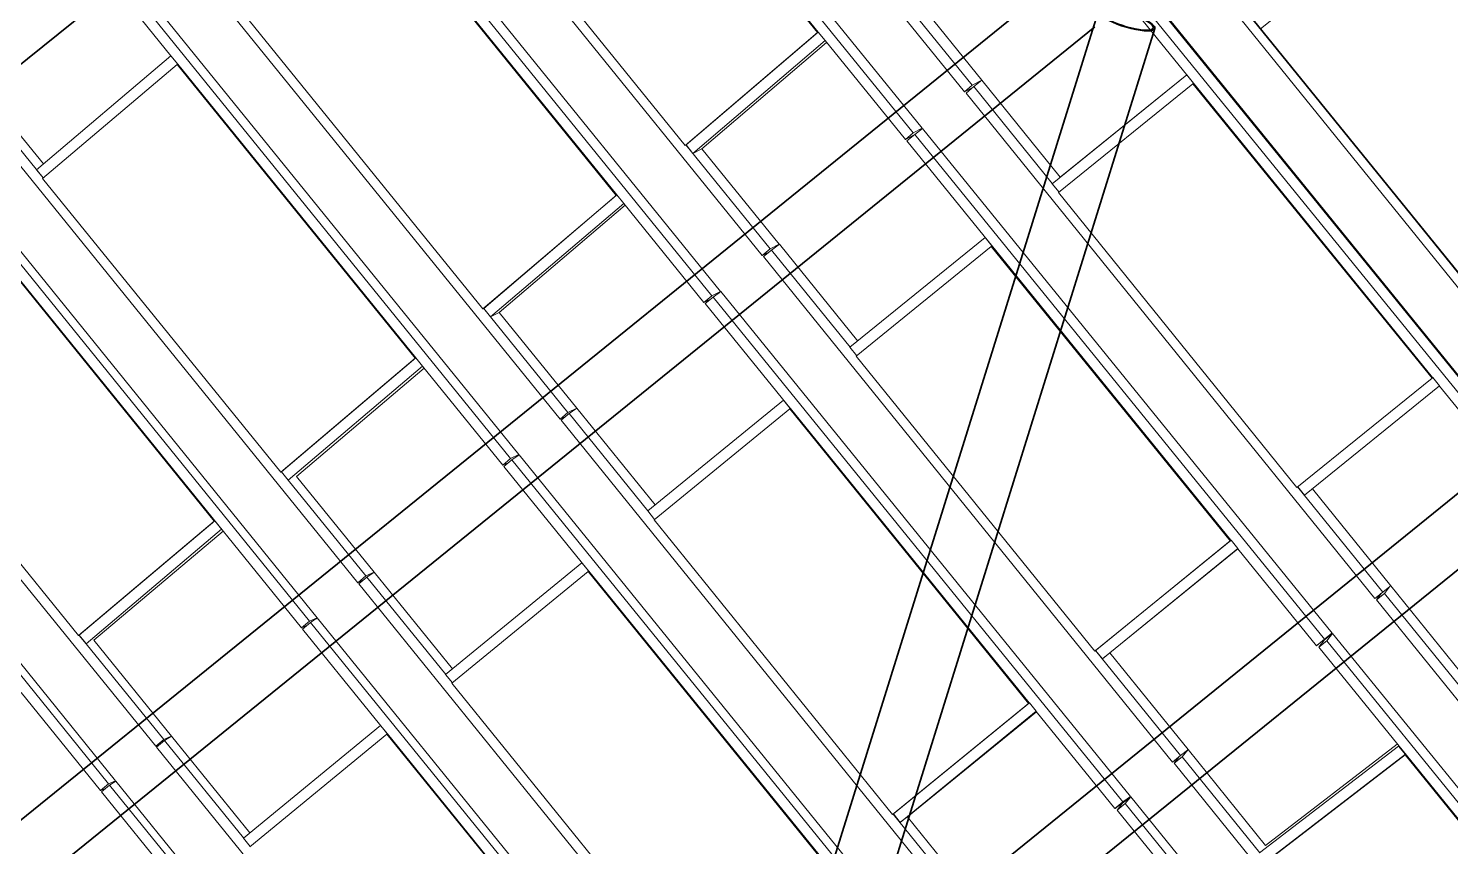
# Model space of a CAD drawing. Header units: millimetres. Extents: x 834681283 to 835686922, y 817551134 to 819407044.
# Drawn here: x 835544661 to 835551221, y 818132125 to 818135902 of the extents above; entities that cross this region are included whole.
import ezdxf

# ---------------------------------------------------------------- set-up
doc = ezdxf.new("R2010")
doc.units = ezdxf.units.MM
doc.header["$LTSCALE"] = 1200
doc.header["$MEASUREMENT"] = 0
doc.linetypes.add('P01-MAGP-P-RF$0$P01_MS_01_N1-FloorPlan-PART2OFUPPERROOFSETTINGOUT$0$BH DASHED2', pattern=[3, 2, -1])
doc.linetypes.add('P01-MAGP-P-RF$0$PHANTOM', pattern=[2.5, 1.25, -0.25, 0.25, -0.25, 0.25, -0.25])
doc.layers.add('P01-MAAN-P-EVA$0$HATCH', color=9, linetype='Continuous')
for name, color, linetype, lineweight in [('P01-MAGP-P-RF$0$MMH053__', 253, 'P01-MAGP-P-RF$0$PHANTOM', 40), ('P01-MAGP-P-RF$0$P01_MS_01_N1-FloorPlan-PART2OFUPPERROOFSETTINGOUT$0$S-BEAM', 253, 'Continuous', 35), ('P01-MAGP-P-RF$0$P01_MS_01_N1-FloorPlan-PART2OFUPPERROOFSETTINGOUT$0$S-BEAM-HIDN', 253, 'P01-MAGP-P-RF$0$P01_MS_01_N1-FloorPlan-PART2OFUPPERROOFSETTINGOUT$0$BH DASHED2', 18), ('P01-MAGP-P-RF$0$ROOF MESH HALF TONE$0$A-GLAZ', 253, 'Continuous', 9)]:
    doc.layers.add(name, color=color, linetype=linetype, lineweight=lineweight)

# ---------------------------------------------------------------- blocks, each defined once
blk = doc.blocks.new('P01-MAAN-P-EVA')
at = {"layer": 'P01-MAAN-P-EVA$0$HATCH', "ltscale": 0.1}
h = blk.add_hatch(dxfattribs=at)
h.set_pattern_fill('_USER', color=240, scale=1000, angle=45, pattern_type=0)
h.set_pattern_definition([(45, (305980.4, 20741.3), (-707.1067812, 707.1067812), [])])
edge = h.paths.add_edge_path()
edge.add_arc((835502969.3, 818186018.3), 4500, 18.1416, 95.30201, ccw=False)
edge.add_line((835507245.6, 818187419.4), (835513826.1, 818167335.8))
edge.add_line((835513826.1, 818167335.8), (835519853.5, 818081117.4))
edge.add_line((835519853.5, 818081117.4), (835555459.1, 818083606.6))
edge.add_line((835555459.1, 818083606.6), (835554354.4, 818076435.4))
edge.add_line((835554354.4, 818076435.4), (835558875.4, 818029487.4))
edge.add_line((835558875.4, 818029487.4), (835556388.4, 818026956.4))
edge.add_line((835556388.4, 818026956.4), (835549241.4, 818025790.4))
edge.add_line((835549241.4, 818025790.4), (835542188.5, 818025211.5))
edge.add_line((835542188.5, 818025211.5), (835547193.3, 818041026.5))
edge.add_line((835547193.3, 818041026.5), (835547200.6, 818060157.3))
edge.add_line((835547200.6, 818060157.3), (835535036.1, 818059317.4))
edge.add_line((835535036.1, 818059317.4), (835534275.3, 818070335.1))
edge.add_line((835534275.3, 818070335.1), (835535439, 818078697.5))
edge.add_line((835535439, 818078697.5), (835516606.1, 818077380.9))
edge.add_line((835516606.1, 818077380.9), (835515458.7, 818093794.4))
edge.add_line((835515458.7, 818093794.4), (835500714.4, 818090319.3))
edge.add_line((835500714.4, 818090319.3), (835485194.4, 818159526.3))
edge.add_line((835485194.4, 818159526.3), (835497824.4, 818169113.3))
edge.add_line((835497824.4, 818169113.3), (835508718.9, 818171681.2))
edge.add_line((835508718.9, 818171681.2), (835502553.5, 818190499))
blk = doc.blocks.new('P01-MAGP-P-RF$0$P01_MS_01_N1-FloorPlan-PART2OFUPPERROOFSETTINGOUT$0$Circular Hollow Sections - CHS273x10_PSB97-8441700-PART 2 OF  UPPER ROOF SETTING OUT')
at = {"layer": 'P01-MAGP-P-RF$0$P01_MS_01_N1-FloorPlan-PART2OFUPPERROOFSETTINGOUT$0$S-BEAM'}
for p, q in [((19951.5, 20939.2), (12900.1, 16001.8)), ((13056.7, 15778.2), (20108.1, 20715.6))]:
    blk.add_line(p, q, dxfattribs=at)
blk = doc.blocks.new('P01-MAGP-P-RF$0$P01_MS_01_N1-FloorPlan-PART2OFUPPERROOFSETTINGOUT$0$Circular Hollow Sections - CHS273x16_PSB98-8444187-PART 2 OF  UPPER ROOF SETTING OUT')
at = {"layer": 'P01-MAGP-P-RF$0$P01_MS_01_N1-FloorPlan-PART2OFUPPERROOFSETTINGOUT$0$S-BEAM'}
for p, q in [((18270, 23424.1), (11270.8, 18523.3)), ((11338.3, 18237.2), (18190.5, 23035.2))]:
    blk.add_line(p, q, dxfattribs=at)
blk = doc.blocks.new('P01-MAGP-P-RF$0$P01_MS_01_N1-FloorPlan-PART2OFUPPERROOFSETTINGOUT$0$Circular Hollow Sections - CHS273x10_PSB97-8444134-PART 2 OF  UPPER ROOF SETTING OUT')
at = {"layer": 'P01-MAGP-P-RF$0$P01_MS_01_N1-FloorPlan-PART2OFUPPERROOFSETTINGOUT$0$S-BEAM'}
blk.add_line((9624.1, 20680.4), (16714.7, 25645.2), dxfattribs=at)
blk = doc.blocks.new('P01-MAGP-P-RF$0$P01_MS_01_N1-FloorPlan-PART2OFUPPERROOFSETTINGOUT$0$Circular Hollow Sections - CHS273x8_PSB100-8473083-PART 2 OF  UPPER ROOF SETTING OUT')
at = {"layer": 'P01-MAGP-P-RF$0$P01_MS_01_N1-FloorPlan-PART2OFUPPERROOFSETTINGOUT$0$S-BEAM'}
for p, q in [((12759.3, 22848.5), (11040, 18581.6)), ((11324.6, 18557.6), (13012.5, 22746.4)), ((11226.8, 18314.8), (11230.7, 18324.5))]:
    blk.add_line(p, q, dxfattribs=at)
for centre, major_axis, start_param, end_param in [((12885.9, 22797.4), (-126.6, 51), 0, 3.141593), ((12885.9, 22797.4), (-126.6, 51), 3.141593, 6.283185), ((12885.9, 22797.4), (-119.2, 48), 0, 3.141593), ((12885.9, 22797.4), (-119.2, 48), 3.141593, 6.283185), ((11075, 18303.4), (-126.6, 51), 1.972208, 1.999195)]:
    blk.add_ellipse(centre, major_axis=major_axis, ratio=0.20284, start_param=start_param, end_param=end_param, dxfattribs=at)
at = {"layer": 'P01-MAGP-P-RF$0$P01_MS_01_N1-FloorPlan-PART2OFUPPERROOFSETTINGOUT$0$S-BEAM-HIDN'}
for p, q in [((11040, 18581.6), (10948.4, 18354.5)), ((11230.7, 18324.6), (11324.6, 18557.5)), ((11201.7, 18252.4), (11226.8, 18314.8))]:
    blk.add_line(p, q, dxfattribs=at)
for start_param, end_param in [(0, 1.971843), (1.999195, 3.141593)]:
    blk.add_ellipse((11075, 18303.4), major_axis=(-126.6, 51), ratio=0.20284, start_param=start_param, end_param=end_param, dxfattribs=at)
blk = doc.blocks.new('P01-MAGP-P-RF$0$P01_MS_01_N1-FloorPlan-PART2OFUPPERROOFSETTINGOUT$0$Circular Hollow Sections - CHS273x8_PSB100-8473088-PART 2 OF  UPPER ROOF SETTING OUT')
at = {"layer": 'P01-MAGP-P-RF$0$P01_MS_01_N1-FloorPlan-PART2OFUPPERROOFSETTINGOUT$0$S-BEAM'}
for p, q in [((18196.2, 23069.2), (16559, 18872.2)), ((16813.4, 18773), (18465.4, 23008))]:
    blk.add_line(p, q, dxfattribs=at)
for centre, major_axis, start_param, end_param in [((18338.2, 23057.6), (-119.7, 46.7), 3.141593, 5.220826), ((18338.2, 23057.6), (-127.2, 49.6), 3.141593, 5.170177), ((18338.2, 23057.6), (-127.2, 49.6), 0.476555, 3.141593), ((18338.2, 23057.6), (-119.7, 46.7), 0.467855, 3.141593), ((16686.2, 18822.6), (-127.2, 49.6), 0, 3.141593)]:
    blk.add_ellipse(centre, major_axis=major_axis, ratio=0.242817, start_param=start_param, end_param=end_param, dxfattribs=at)
at = {"layer": 'P01-MAGP-P-RF$0$P01_MS_01_N1-FloorPlan-PART2OFUPPERROOFSETTINGOUT$0$S-BEAM-HIDN'}
blk.add_line((18211, 23107.2), (18196.2, 23069.2), dxfattribs=at)
for major_axis, start_param, end_param in [((-127.2, 49.6), 0, 0.47619), ((-127.2, 49.6), 5.170542, 6.283185), ((-119.7, 46.7), 0, 0.467467), ((-119.7, 46.7), 5.221214, 6.283185)]:
    blk.add_ellipse((18338.2, 23057.6), major_axis=major_axis, ratio=0.242817, start_param=start_param, end_param=end_param, dxfattribs=at)
blk = doc.blocks.new('P01-MAGP-P-RF$0$ROOF MESH HALF TONE')
at = {"layer": 'P01-MAGP-P-RF$0$ROOF MESH HALF TONE$0$A-GLAZ', "lineweight": 5}
for p, q in [((15850.3, 25235.2), (17569.6, 22777.5)), ((15597.8, 25062.4), (17319.6, 22605)), ((17363.3, 22623.9), (15641.6, 25081.2)), ((15559.9, 25034.4), (16915.3, 23099.9)), ((14866.4, 24546.9), (16586.1, 22089.3)), ((15910.2, 24527.5), (16911.7, 23098.1)), ((16915.4, 23099.7), (15914, 24529.1)), ((14581.5, 24349.6), (15936.7, 22414.7)), ((14619.7, 24377.8), (16340.9, 21920.3)), ((16382.7, 21937.3), (14661.4, 24394.7)), ((16266.7, 22621), (15266.2, 24050.7)), ((13882.6, 23858.6), (15602.8, 21401.1)), ((14932.1, 23842.4), (15933.1, 22413.2)), ((15936.7, 22414.6), (14935.7, 23843.9)), ((13642.1, 23693.2), (15362.6, 21235.8)), ((15402.1, 21250.8), (13681.5, 23708.3)), ((13603.5, 23664.9), (13929.4, 23199.5)), ((18559.6, 23459.6), (20278.1, 21000.3)), ((18952.1, 22972.2), (19603.8, 23424.9)), ((15283.5, 21933.5), (14282.9, 23362.9)), ((17253.5, 23311.1), (17607.2, 22805.4)), ((17328.1, 23290), (17652.9, 22825.8)), ((20067.6, 20853.9), (18344.7, 23309.8)), ((18267.6, 23255.2), (19631.2, 21311.6)), ((18306.2, 23282.2), (20029.1, 20826.3)), ((12899, 23170.3), (14619.9, 20712.8)), ((12937.6, 23198.6), (13302.5, 22677.5)), ((12977, 23213.7), (13307.4, 22741.8)), ((13274.5, 22717.6), (13929.4, 23199.5)), ((13299.6, 22675.4), (13954.6, 23157.3)), ((13958, 23158.6), (13929.4, 23199.5)), ((13958, 23158.6), (13954.6, 23157.3)), ((13954.6, 23157.3), (14955.4, 21728)), ((13958, 23158.6), (14958.7, 21729.3)), ((14958.7, 21729.3), (13958, 23158.6)), ((16911.7, 23098.1), (16266.7, 22621)), ((16270.7, 22622.7), (16915.6, 23099.8)), ((16915.4, 23099.7), (16911.7, 23098.1)), ((16944.2, 23059), (16915.6, 23099.8)), ((16299.3, 22581.9), (16944.2, 23059)), ((16950.4, 23049.8), (16342.9, 22600.5)), ((16944.1, 23058.9), (17281.7, 22577)), ((12665.2, 23008.8), (14385.1, 20551.3)), ((14421.6, 20564.4), (12701.7, 23021.8)), ((19954.5, 21537.8), (18952.1, 22972.2)), ((18953.4, 22973.1), (18954.9, 22974.3)), ((17569.6, 22777.5), (17607.2, 22805.4)), ((17609.7, 22795.4), (17569.6, 22777.5)), ((17614.2, 22798.6), (17575.7, 22771.6)), ((17575.7, 22771.6), (19294.2, 20312.6)), ((17607.2, 22805.4), (17652.9, 22825.8)), ((17653.1, 22825.6), (17614.2, 22798.6)), ((17614.2, 22798.6), (17943.7, 22327.1)), ((17652.9, 22825.8), (17645.2, 22820.1)), ((17653.1, 22825.6), (17982.5, 22354.3)), ((17943.1, 22326.7), (18597.2, 22784.3)), ((18597.7, 22784.8), (17982.4, 22354.4)), ((18625.9, 22743.3), (18597.2, 22784.3)), ((13274.5, 22717.6), (13302.5, 22677.5)), ((17969, 22283.8), (18623.1, 22741.4)), ((18626.5, 22743.7), (18623.1, 22741.4)), ((18623.1, 22741.4), (19628.2, 21308.8)), ((14300.5, 21246.2), (13299.6, 22675.4)), ((16270.5, 22622.6), (16266.7, 22621)), ((16270, 22623.4), (16624, 22117.4)), ((16270.5, 22622.6), (16270.7, 22622.7)), ((16270.7, 22622.7), (16299.3, 22581.9)), ((16299.3, 22581.9), (16342.9, 22600.5)), ((16342.9, 22600.5), (16667.9, 22136)), ((17281.7, 22577), (17319.6, 22605)), ((17320.9, 22593.9), (17281.7, 22577)), ((17326.5, 22597.8), (17287.8, 22570.6)), ((17287.8, 22570.6), (18650.6, 20627.7)), ((17319.6, 22605), (17363.3, 22623.9)), ((17363.8, 22623.2), (17326.5, 22597.8)), ((17326.5, 22597.8), (19049.3, 20141.6)), ((17363.3, 22623.9), (17347.2, 22611.9)), ((19086.6, 20167.1), (17363.8, 22623.2)), ((11915.8, 22481.9), (13637.4, 20024.4)), ((12978, 22472.2), (13978.5, 21042.6)), ((12981.1, 22473.3), (14346.2, 20522.9)), ((15933.1, 22413.2), (15283.5, 21933.5)), ((15287.1, 21935), (15936.7, 22414.6)), ((15287.2, 21935), (15936.8, 22414.7)), ((15315.8, 21894.2), (15965.4, 22373.8)), ((15936.7, 22414.6), (15933.1, 22413.2)), ((15965.4, 22373.8), (15936.8, 22414.7)), ((15965.3, 22373.8), (16302.7, 21892.1)), ((11689.1, 22324.5), (13408.4, 19867.1)), ((13441.4, 19878.1), (11722.2, 22335.5)), ((15971.8, 22364.6), (15357.5, 21911)), ((17943.1, 22326.7), (17971.8, 22285.7)), ((18971.5, 20849.4), (17969, 22283.8)), ((16586.1, 22089.3), (16624, 22117.4)), ((16630.4, 22111), (16591.7, 22083.7)), ((16624, 22117.4), (16667.9, 22136)), ((16668.2, 22135.8), (16630.4, 22111)), ((16630.4, 22111), (16960.6, 21638.6)), ((16667.9, 22136), (16663.6, 22132.9)), ((16668.2, 22135.8), (16997.5, 21664.6)), ((16620.4, 22103.9), (16586.1, 22089.3)), ((16591.7, 22083.7), (18310.4, 19625)), ((16960, 21638.2), (17616.8, 22100.5)), ((16986, 21595.5), (17642.8, 22057.7)), ((17645.5, 22059.5), (17616.8, 22100.5)), ((17646, 22059.9), (17642.8, 22057.7)), ((17642.8, 22057.7), (18647.7, 20625)), ((18650.9, 20627.2), (17646, 22059.9)), ((13317.8, 20558.9), (12316.5, 21988.2)), ((15287.1, 21935), (15283.5, 21933.5)), ((15286.5, 21935.7), (15641, 21429.3)), ((15287.2, 21935), (15315.8, 21894.2)), ((15315.8, 21894.2), (15357.5, 21911)), ((15357.5, 21911), (15682.9, 21446.2)), ((16302.7, 21892.1), (16340.9, 21920.3)), ((16347.1, 21913.5), (16308.2, 21886)), ((16340.9, 21920.3), (16382.7, 21937.3)), ((16383.1, 21936.7), (16347.1, 21913.5)), ((16347.1, 21913.5), (18069.7, 19457)), ((16382.7, 21937.3), (16373.4, 21930.5)), ((18105.7, 19480.2), (16383.1, 21936.7)), ((16336.1, 21905.7), (16302.7, 21892.1)), ((16308.2, 21886), (17670.3, 19943.6)), ((14955.4, 21728), (14300.5, 21246.2)), ((14303.9, 21247.4), (14958.7, 21729.3)), ((14303.9, 21247.4), (14958.7, 21729.3)), ((14958.7, 21729.3), (14955.4, 21728)), ((14987.3, 21688.4), (14958.7, 21729.3)), ((14332.4, 21206.6), (14987.3, 21688.4)), ((14993.8, 21679.2), (14371.9, 21221.7)), ((14987.3, 21688.4), (15324.1, 21207.4)), ((16960, 21638.2), (16988.6, 21597.3)), ((17988.6, 20161.2), (16986, 21595.5)), ((15602.8, 21401.1), (15641, 21429.3)), ((15631.9, 21412.8), (15602.8, 21401.1)), ((15646.8, 21423.3), (15607.9, 21395.8)), ((15607.9, 21395.8), (17326.8, 18937.4)), ((15641, 21429.3), (15682.9, 21446.2)), ((15683.1, 21446), (15646.8, 21423.3)), ((15646.8, 21423.3), (15977.5, 20950.3)), ((15682.9, 21446.2), (15680.4, 21444.3)), ((15683.1, 21446), (16012.5, 20975)), ((15977, 20949.9), (16636.8, 21416.5)), ((16665.4, 21375.6), (16636.8, 21416.5)), ((16003.1, 20907.3), (16662.8, 21373.9)), ((16665.9, 21375.9), (16662.8, 21373.9)), ((16662.8, 21373.9), (17667.5, 19941.2)), ((17670.6, 19943.2), (16665.9, 21375.9)), ((19628.2, 21308.8), (18971.5, 20849.4)), ((19004.1, 20811.2), (19660.8, 21270.6)), ((19631.5, 21311.1), (19628.2, 21308.8)), ((19631.5, 21311.1), (19631.2, 21311.6)), ((19660.8, 21270.6), (19632.1, 21311.5)), ((19660.2, 21270.2), (19990.6, 20799.3)), ((14303.9, 21247.4), (14300.5, 21246.2)), ((14303.9, 21247.4), (14332.4, 21206.6)), ((14332.5, 21206.6), (14658.4, 20741.1)), ((14371.9, 21221.7), (14697.8, 20756.2)), ((15324.1, 21207.4), (15362.6, 21235.8)), ((15352.7, 21218.3), (15324.1, 21207.4)), ((15368.1, 21229.2), (15329, 21201.5)), ((15329, 21201.5), (16690.5, 19259.5)), ((15362.6, 21235.8), (15402.1, 21250.8)), ((15402.5, 21250.2), (15368.1, 21229.2)), ((15368.1, 21229.2), (17090.4, 18772.5)), ((15402.1, 21250.8), (15395.5, 21246)), ((17124.8, 18793.5), (15402.5, 21250.2)), ((13978.5, 21042.6), (13317.8, 20558.9)), ((13321, 20560.1), (13981.6, 21043.7)), ((13349.4, 20519.1), (14010, 21002.7)), ((14016.5, 20993.9), (13386.1, 20532.4)), ((13981.6, 21043.7), (13978.5, 21042.6)), ((14010, 21002.7), (13981.4, 21043.6)), ((15977, 20949.9), (16005.6, 20909.1)), ((17005.7, 19473.3), (16003.1, 20907.3)), ((18974.9, 20851.7), (19332.8, 20339.6)), ((18975.4, 20852.1), (19004.1, 20811.2)), ((19042.3, 20837.9), (19371.7, 20366.6)), ((14619.9, 20712.8), (14658.4, 20741.1)), ((14663.3, 20735.7), (14624.2, 20707.9)), ((14658.4, 20741.1), (14697.8, 20756.2)), ((14698, 20756.2), (14663.3, 20735.7)), ((14663.3, 20735.7), (14994.5, 20262.1)), ((14698, 20756.2), (15027.3, 20285.3)), ((14994.1, 20261.7), (15657.3, 20732.4)), ((15685.9, 20691.5), (15657.3, 20732.4)), ((14644.2, 20722.1), (14619.9, 20712.8)), ((14624.2, 20707.9), (16343.4, 18249.8)), ((15020.2, 20219.3), (15683.4, 20690)), ((15686.4, 20691.8), (15683.4, 20690)), ((15683.4, 20690), (16687.8, 19257.3)), ((16690.7, 19259.1), (15686.4, 20691.8)), ((18647.7, 20625), (17988.6, 20161.2)), ((17992.4, 20163.8), (18650.3, 20626.8)), ((18650.9, 20627.2), (18647.7, 20625)), ((18650.9, 20627.2), (18651.5, 20627.6)), ((18680.1, 20586.6), (18651.5, 20627.6)), ((13321, 20560.1), (13317.8, 20558.9)), ((13320.4, 20560.8), (13346.7, 20523.3)), ((13320.8, 20559.9), (13320.9, 20560)), ((13320.8, 20559.9), (13349.4, 20519.1)), ((13386.1, 20532.4), (13712.6, 20066.2)), ((14346.2, 20522.9), (14385.1, 20551.3)), ((14370.6, 20531.6), (14346.2, 20522.9)), ((14389.6, 20545.1), (14350.3, 20517.2)), ((14385.1, 20551.3), (14421.6, 20564.4)), ((14422, 20563.7), (14389.6, 20545.1)), ((14389.6, 20545.1), (16111.5, 18088.1)), ((14421.6, 20564.4), (14416.1, 20560.3)), ((16143.9, 18106.7), (14422, 20563.7)), ((18021, 20122.8), (18680.1, 20586.6)), ((18680.2, 20585.4), (18058, 20147.6)), ((18679.6, 20586.3), (19010.6, 20114.4)), ((13349.6, 20519.2), (13676.2, 20052.9)), ((14350.3, 20517.2), (15711.3, 18575.2)), ((19294.2, 20312.6), (19332.8, 20339.6)), ((19332.8, 20339.6), (19367.6, 20363.8)), ((19370.9, 20367.5), (19340.9, 20333.1)), ((19371.6, 20366.5), (19696, 19902)), ((13034.8, 20316.3), (13369.1, 19838.5)), ((19301.2, 20307), (19324.8, 20334)), ((19340.9, 20333.1), (19301.2, 20307)), ((19301.2, 20307), (21020.5, 17845.6)), ((19323.9, 20333.2), (19303.4, 20319)), ((19340.9, 20333.1), (19666.3, 19867.2)), ((14994.1, 20261.7), (15022.6, 20221)), ((16022.9, 18785.6), (15020.2, 20219.3)), ((17991.8, 20163.4), (17990.3, 20162.4)), ((17991.8, 20163.4), (17992.3, 20163.8)), ((17991.8, 20163.5), (18349.1, 19652.2)), ((17992.4, 20163.8), (18021, 20122.8)), ((18022.7, 20124), (18058, 20147.6)), ((18057.4, 20148.4), (18386.9, 19677.1)), ((19010.6, 20114.4), (19049.3, 20141.6)), ((19047.9, 20139.8), (19013.2, 20116.1)), ((19020, 20106.3), (19048.6, 20139.1)), ((19085.8, 20166.4), (19047.9, 20139.8)), ((19048.6, 20139.1), (19088.3, 20165.5)), ((19049.3, 20141.6), (19086.6, 20167.1)), ((19088.3, 20165.5), (19059.8, 20132.7)), ((20810.5, 17711.6), (19088.3, 20165.5)), ((19059.8, 20132.7), (19020, 20106.3)), ((19020, 20106.3), (20387.1, 18158.5)), ((19059.8, 20132.7), (20782, 17678.8)), ((13637.4, 20024.4), (13676.2, 20052.9)), ((13656.9, 20031.6), (13637.4, 20024.4)), ((13680, 20048), (13640.8, 20020.1)), ((13640.8, 20020.1), (15360.3, 17562.2)), ((13676.2, 20052.9), (13712.1, 20065.9)), ((13712.7, 20066.3), (13680, 20048)), ((13680, 20048), (14011.6, 19574.1)), ((13712.7, 20066.3), (14041.9, 19595.7)), ((14011.2, 19573.8), (14678.4, 20048.3)), ((14707.1, 20007.4), (14678.4, 20048.3)), ((14707.4, 20007.6), (14704.6, 20006)), ((15711.5, 18574.9), (14707.4, 20007.6)), ((14037.5, 19531.5), (14704.6, 20006)), ((14704.6, 20006), (15708.7, 18573.3)), ((17667.5, 19941.2), (17005.7, 19473.3)), ((17009.3, 19475.6), (17671.1, 19943.6)), ((17670.6, 19943.2), (17667.5, 19941.2)), ((17699.8, 19902.6), (17671.1, 19943.6)), ((13408.4, 19867.1), (13441.4, 19878.1)), ((13441.8, 19877.3), (13411.9, 19861.2)), ((13441.4, 19878.1), (13436.3, 19874.4)), ((15163.2, 17420.1), (13441.8, 19877.3)), ((17038, 19434.7), (17699.8, 19902.6)), ((17700.5, 19900.5), (17073.6, 19457.3)), ((17699.3, 19902.3), (18030.8, 19429.5)), ((13369.1, 19838.5), (13408.4, 19867.1)), ((13389.7, 19845.4), (13369.1, 19838.5)), ((13411.9, 19861.2), (13372.3, 19833)), ((13372.3, 19833), (14732.9, 17890.9)), ((13411.9, 19861.2), (15133.3, 17403.9)), ((18310.4, 19625), (18349.1, 19652.2)), ((18340.1, 19644.5), (18311.7, 19625.8)), ((18357.1, 19645.8), (18317.4, 19619.4)), ((18317.4, 19619.4), (18340.5, 19644.9)), ((18317.4, 19619.4), (20036.6, 17158.4)), ((18349.1, 19652.2), (18383.6, 19674.9)), ((18386.2, 19677.8), (18357.1, 19645.8)), ((18357.1, 19645.8), (18683.1, 19179.1)), ((18386.8, 19677), (18711.9, 19211.5)), ((18682.3, 19178.5), (19355.9, 19626.1)), ((19350.3, 19635.7), (18711.9, 19211.5)), ((19384.5, 19585.3), (19355.9, 19626.1)), ((14011.2, 19573.8), (14039.7, 19533.1)), ((18709.2, 19135.5), (19382.8, 19583.1)), ((19385.3, 19585.8), (18711.7, 19138.2)), ((19385.3, 19585.8), (19382.8, 19583.1)), ((19382.8, 19583.1), (20385.1, 18155.1)), ((17008.8, 19475.3), (17006.5, 19473.8)), ((17008.7, 19475.4), (17365.7, 18964.9)), ((17008.8, 19475.3), (17009.3, 19475.6)), ((17009.3, 19475.6), (17038, 19434.7)), ((17038.8, 19435.2), (17073.6, 19457.3)), ((17072.4, 19459), (17402, 18987.6)), ((18030.8, 19429.5), (18069.7, 19457)), ((18066.8, 19452.8), (18031.8, 19430.1)), ((18039.8, 19421.8), (18067.3, 19452.2)), ((18079.6, 19448.6), (18039.8, 19421.8)), ((18039.8, 19421.8), (19406.1, 17474.9)), ((18105.7, 19480.2), (18066.8, 19452.8)), ((18067.3, 19452.2), (18107.1, 19478.9)), ((18069.7, 19457), (18105.7, 19480.2)), ((18107.1, 19478.9), (18079.6, 19448.6)), ((18079.6, 19448.6), (19801.9, 16994.3)), ((19829.4, 17024.7), (18107.1, 19478.9))]:
    blk.add_line(p, q, dxfattribs=at)
blk = doc.blocks.new('P01-MAGP-P-RF')
at = {"layer": 'P01-MAGP-P-RF$0$P01_MS_01_N1-FloorPlan-PART2OFUPPERROOFSETTINGOUT$0$S-BEAM'}
for p, q in [((835247766.4, 818110957.7), (835243979.5, 818115634.4)), ((835247533.2, 818110768.9), (835243746.3, 818115445.6))]:
    blk.add_line(p, q, dxfattribs=at)
at = {"layer": 'P01-MAGP-P-RF$0$MMH053__', "rotation": 3.998948738169357}
blk.add_blockref('P01-MAGP-P-RF$0$ROOF MESH HALF TONE', (835227060.7, 818090920.1), dxfattribs=at)
at = {"layer": 'P01-MAGP-P-RF$0$P01_MS_01_N1-FloorPlan-PART2OFUPPERROOFSETTINGOUT$0$S-BEAM', "linetype": 'P01-MAGP-P-RF$0$P01_MS_01_N1-FloorPlan-PART2OFUPPERROOFSETTINGOUT$0$BH DASHED2', "lineweight": 18, "rotation": 3.998948738169357}
for name in ['P01-MAGP-P-RF$0$P01_MS_01_N1-FloorPlan-PART2OFUPPERROOFSETTINGOUT$0$Circular Hollow Sections - CHS273x10_PSB97-8444134-PART 2 OF  UPPER ROOF SETTING OUT', 'P01-MAGP-P-RF$0$P01_MS_01_N1-FloorPlan-PART2OFUPPERROOFSETTINGOUT$0$Circular Hollow Sections - CHS273x16_PSB98-8444187-PART 2 OF  UPPER ROOF SETTING OUT', 'P01-MAGP-P-RF$0$P01_MS_01_N1-FloorPlan-PART2OFUPPERROOFSETTINGOUT$0$Circular Hollow Sections - CHS273x8_PSB100-8473088-PART 2 OF  UPPER ROOF SETTING OUT', 'P01-MAGP-P-RF$0$P01_MS_01_N1-FloorPlan-PART2OFUPPERROOFSETTINGOUT$0$Circular Hollow Sections - CHS273x8_PSB100-8473083-PART 2 OF  UPPER ROOF SETTING OUT']:
    blk.add_blockref(name, (835227060.7, 818090920.1), dxfattribs=at)
at = {"layer": 'P01-MAGP-P-RF$0$P01_MS_01_N1-FloorPlan-PART2OFUPPERROOFSETTINGOUT$0$S-BEAM', "rotation": 3.998948738169357}
blk.add_blockref('P01-MAGP-P-RF$0$P01_MS_01_N1-FloorPlan-PART2OFUPPERROOFSETTINGOUT$0$Circular Hollow Sections - CHS273x10_PSB97-8441700-PART 2 OF  UPPER ROOF SETTING OUT', (835227060.7, 818090920.1), dxfattribs=at)

msp = doc.modelspace()

# ---------------------------------------------------------------- block references
msp.add_blockref('P01-MAGP-P-RF', (305980.4, 20741.3))

# ---------------------------------------------------------------- next in the draw order: block references
msp.add_blockref('P01-MAAN-P-EVA', (0, 0))

doc.saveas('drawing.dxf')
